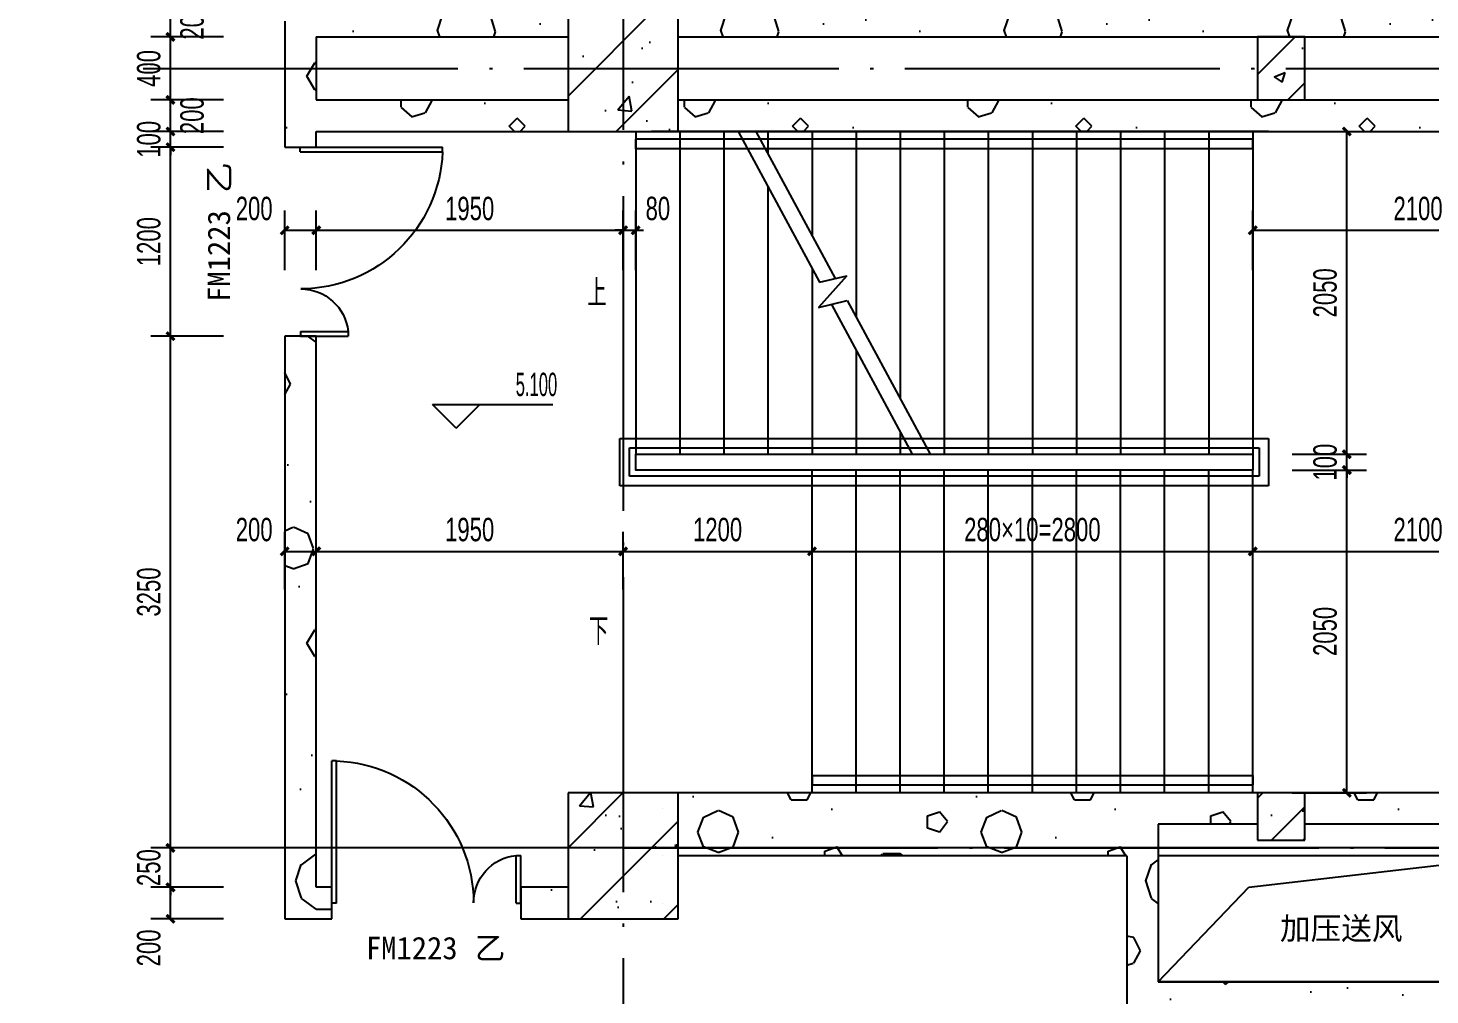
# Model space of a CAD drawing. Extents: x -26219 to 315419, y -160410 to -120810.
# Drawn here: x 78633 to 87540, y -153807 to -147667 of the extents above; entities that cross this region are included whole.
import ezdxf
from ezdxf.xclip import XClip

# ---------------------------------------------------------------- set-up
doc = ezdxf.new("R2010")
doc.units = 0
doc.header["$LTSCALE"] = 1000
doc.header["$MEASUREMENT"] = 0
doc.header["$XCLIPFRAME"] = 0
doc.linetypes.add('104-14# 核心筒$2$DOTE', pattern=[2.42, 2, -0.2, 0.02, -0.2])
for name, color, linetype in [('01-标注_尺寸', 124, 'Continuous'), ('01-标注_标高', 200, 'Continuous'), ('01-标注_符号', 200, 'Continuous'), ('01-标注_轴线坐标', 132, 'Continuous'), ('02-TEXT_标注', 130, 'Continuous'), ('104-14# 核心筒$0$A-C_玻璃幕墙', 140, 'Continuous'), ('104-14# 核心筒$0$A-E_栏杆', 232, 'Continuous'), ('104-14# 核心筒$0$A-E_电梯', 171, 'Continuous'), ('104-14# 核心筒$0$A_STR-砌块墙', 121, 'Continuous'), ('104-14# 核心筒$0$DOOR_FIRE', 220, 'Continuous'), ('104-14# 核心筒$0$DUCT-新风管立管', 3, 'Continuous'), ('104-14# 核心筒$0$DUCT-新风管端线', 2, 'Continuous'), ('104-14# 核心筒$2$05-填充_天正', 26, 'Continuous'), ('104-14# 核心筒$2$A_AXIS-轴线', 36, '104-14# 核心筒$2$DOTE'), ('104-14# 核心筒$2$A_STR-砼柱', 51, 'Continuous'), ('A_AXIS-轴线', 36, 'Continuous'), ('DOOR_FIRE_TEXT', 7, 'Continuous')]:
    doc.layers.add(name, color=color, linetype=linetype)
doc.styles.add('_TCH_DIM', font='ros.shx', dxfattribs={"width": 0.75, "bigfont": 'jd.shx'})
doc.styles.add('_TCH_DIM_T3', font='ros.shx', dxfattribs={"width": 0.705882, "bigfont": 'jd.shx'})
doc.styles.add('_TCH_WINDOW', font='STXIHEI_0.TTF')
doc.styles.get("Standard").update_dxf_attribs({"font": 'STXIHEI_0.TTF'})
doc.dimstyles.new('_TCH_ARCH&&50', dxfattribs={"dimtxt": 148.75, "dimasz": 50, "dimexe": 125, "dimexo": 150, "dimgap": 63.125, "dimtad": 1, "dimdec": 0, "dimzin": 0, "dimdsep": 46, "dimtxsty": '_TCH_DIM_T3', "dimblk": 'ARCHTICK', "dimcen": 0.09, "dimclrt": 7, "dimazin": 2, "dimtfac": 1, "dimtdec": 0, "dimtix": 1, "dimtmove": 2, "dimatfit": 3, "dimfxl": 0, "dimtolj": 1, "dimtzin": 0, "dimarcsym": 0})
pattern_1 = [(0, (531, -549), (900, 1800), [0, -1800]), (0, (-522, -792), (900, 1800), [0, -1800]), (0, (63, -810), (900, 1800), [0, -1800]), (0, (702, -279), (900, 1800), [0, -1800]), (0, (-45, -900), (900, 1800), [0, -1800]), (0, (882, 855), (900, 1800), [0, -1800]), (0, (333, 711), (900, 1800), [0, -1800]), (0, (621, 486), (900, 1800), [0, -1800]), (0, (-846, 450), (900, 1800), [0, -1800]), (0, (36, 369), (900, 1800), [0, -1800]), (0, (-306, -90), (900, 1800), [0, -1800]), (0, (-288, -765), (900, 1800), [0, -1800]), (0, (387, -837), (900, 1800), [0, -1800]), (0, (882, -45), (900, 1800), [0, -1800]), (0, (-801, -324), (900, 1800), [0, -1800]), (0, (-648, -18), (900, 1800), [0, -1800]), (0, (54, -144), (900, 1800), [0, -1800]), (0, (-198, -405), (900, 1800), [0, -1800]), (0, (-342, 189), (900, 1800), [0, -1800]), (0, (-117, 864), (900, 1800), [0, -1800]), (0, (-729, -702), (900, 1800), [0, -1800]), (0, (261, 495), (900, 1800), [0, -1800]), (0, (-576, 522), (900, 1800), [0, -1800]), (0, (-720, 756), (900, 1800), [0, -1800]), (130.601294, (771.43, 291.43), (-4499.99995, 5400.000024), [79.025, -33111.333]), (18.43495, (642.86, 325.71), (4500, 1800), [81.316, -11302.884]), (90, (642.9, 248.6), (900, 1800), [77.143, -3522.857]), (161.56505, (720, 222.86), (-4500, 1799.99987), [81.316, -11302.884]), (53.1301, (720, 222.86), (900, 1800), [85.714, -8914.285]), (135, (788.6, -694.3), (-900, 1800), [72.73, -5018.438]), (45, (685.7, -694.3), (900, 1800), [72.73, -5018.438]), (135, (737.14, -745.7), (-900, 1800), [72.73, -5018.438]), (45, (737.14, -745.7), (900, 1800), [72.73, -5018.438]), (116.565, (-77.1, 514.3), (-0.0002, 3600), [95.831, -1916.63]), (180, (-120, 600), (-900, 1800), [102.857, -1697.143]), (63.435, (-265.7, 514.3), (8e-06, 3600), [95.831, -1916.63]), (116.565, (-222.9, 428.6), (-0.0002, 3600), [95.831, -1916.63]), (0, (-222.9, 428.6), (900, 1800), [102.857, -1697.143]), (63.435, (-120, 428.6), (8e-06, 3600), [95.831, -1916.63]), (107.10273, (600, -94.286), (-2699.999897, 9000.000015), [116.584, -48848.707]), (143.97263, (565.71, 17.14), (-17099.99978, 12599.99999), [116.584, -24366.06]), (180, (471.4, 85.7), (-900, 1800), [111.429, -1688.571]), (36.02737, (265.71, 17.14), (17099.99987, 12599.99986), [116.584, -24366.06]), (71.56505, (231.43, -85.7), (2700, 9000), [108.42, -11275.778]), (107.10273, (265.714, -197.14), (-2699.999897, 9000.000015), [116.584, -48848.707]), (143.97263, (360, -265.71), (-17099.99978, 12599.99999), [116.584, -24366.06]), (0, (360, -265.7), (900, 1800), [111.429, -1688.571]), (36.02737, (471.43, -265.71), (17099.99987, 12599.99986), [116.584, -24366.06]), (71.56505, (565.71, -197.14), (2700, 9000), [108.42, -11275.778]), (150.25512, (617.14, 745.71), (-2700, 1799.99998), [69.105, -14442.959]), (90, (557.1, 711.4), (900, 1800), [68.571, -3531.428]), (29.74488, (557.14, 711.43), (2700, 1800), [69.105, -14442.959]), (116.565, (197.1, -531.4), (-0.0002, 3600), [95.831, -1916.63]), (168.69007, (154.29, -445.71), (-8100, 1799.99995), [87.412, -18269.056]), (41.185925, (0, -488.57), (22499.999864, 19799.999827), [91.116, -38177.406]), (90, (0, -574.3), (900, 1800), [85.714, -3514.285]), (138.814074, (68.57, -634.286), (-22499.9996, 19800.000126), [91.116, -38177.406]), (16.699244, (68.57, -634.286), (29699.999777, 8999.999906), [89.488, -37495.613]), (60.945396, (154.29, -608.57), (900, 1799.999984), [88.248, -36976.018]), (109.983106, (-557.14, 222.86), (-4500.000017, 12599.999967), [100.326, -42036.592]), (155.556045, (-591.43, 317.14), (-11700.000045, 5399.999888), [103.569, -43395.394]), (24.443955, (-780, 317.14), (11700.000006, 5399.999974), [103.569, -43395.394]), (70.016893, (-814.286, 222.86), (4500.000014, 12599.99997), [100.326, -42036.592]), (109.983106, (-780, 128.57), (-4500.000017, 12599.999967), [100.326, -42036.592]), (160.01689, (-685.71, 94.29), (-4500, 1799.99992), [100.326, -20968.132]), (19.98311, (-685.71, 94.29), (4499.99998, 1800), [100.326, -20968.132]), (70.016893, (-591.43, 128.57), (4500.000014, 12599.99997), [100.326, -42036.592]), (122.00538, (111.43, 60), (-900.00012, 1799.9999), [80.863, -16900.302]), (18.43495, (-8.57, 102.86), (4500, 1800), [81.316, -11302.884]), (90, (-8.6, 25.7), (900, 1800), [77.143, -3522.857]), (161.56505, (68.57, 0), (-4500, 1799.99987), [81.316, -11302.884]), (54.46232, (68.57, 0), (6299.99999, 8999.99999), [73.734, -30894.635]), (116.565, (-411.4, -377.1), (-0.0002, 3600), [95.831, -1916.63]), (180, (-454.3, -291.4), (-900, 1800), [94.286, -1705.714]), (59.03624, (-600, -377.14), (900, 1799.99999), [99.96, -20891.466]), (120.96376, (-548.57, -462.86), (-900.00012, 1799.99992), [99.96, -20891.466]), (0, (-548.6, -462.9), (900, 1800), [94.286, -1705.714]), (63.435, (-454.3, -462.9), (8e-06, 3600), [95.831, -1916.63])]
pattern_2 = [(45, (0, 0), (-265.165, 265.165), []), (50, (0, 0), (1075.8903, -94.128), [112.5, -1237.5]), (355, (0, 0), (-208.127, 1128.288), [90, -990]), (100.4514, (89.7, -7.8), (867.764, 1034.159), [95.61, -1051.713]), (46.1842, (0, 300), (1600.862, -248.279), [168.75, -1856.25]), (96.6356, (133.4, 279.3), (1401.994, 1461.177), [143.415, -1577.57]), (351.1842, (0, 300), (1401.993, 1461.178), [135, -1485]), (21, (150, 225), (895.3606, -603.9283), [112.5, -1237.5]), (326, (150, 225), (364.973, 1087.725), [90, -990]), (71.4514, (224.6, 174.7), (1260.334, 483.796), [95.61, -1051.713]), (37.5, (0, 0), (18.2398, 499.3408), [0, -978, 0, -1005, 0, -993.75]), (7.5, (0, 0), (394.6043, 591.6176), [0, -573, 0, -955.5, 0, -378.75]), (327.5, (-334.5, 0), (800.7337, -33.8323), [0, -375, 0, -1170, 0, -1552.5]), (317.5, (-484.5, 0), (874.7793, 150.1575), [0, -487.5, 0, -777, 0, -1102.5])]
pattern_3 = [(45, (0, 0), (-176.7767, 176.7767), []), (50, (0, 0), (717.2602, -62.7521), [75, -825]), (355, (0, 0), (-138.7513, 752.192), [60, -660]), (100.4514, (59.8, -5.2), (578.5094, 689.4395), [63.7402, -701.142]), (46.1842, (0, 200), (1067.241, -165.519), [112.5, -1237.5]), (96.6356, (88.9, 186.2), (934.663, 974.118), [95.61, -1051.713]), (351.1842, (0, 200), (934.662, 974.1186), [90, -990]), (21, (100, 150), (596.907, -402.619), [75, -825]), (326, (100, 150), (243.3153, 725.15), [60, -660]), (71.4514, (149.74, 116.45), (840.2226, 322.5305), [63.7402, -701.142]), (37.5, (0, 0), (12.15986, 332.89385), [0, -652, 0, -670, 0, -662.5]), (7.5, (0, 0), (263.0695, 394.4117), [0, -382, 0, -637, 0, -252.5]), (327.5, (-223, 0), (533.82244, -22.55487), [0, -250, 0, -780, 0, -1035]), (317.5, (-323, 0), (583.1862, 100.105), [0, -325, 0, -518, 0, -735])]

# ---------------------------------------------------------------- blocks, each defined once
blk = doc.blocks.new('104-14# 核心筒$0$$DorLib2D$00000225')
at = {"color": 0}
for p, q in [((0.475, -0.0014), (0.475, 0.7521)), ((0.475, 0.7521), (0.5, 0.7521)), ((0.5, -0.0014), (0.5, 0.7521)), ((-0.5, 0), (-0.5, 0.252)), ((-0.475, 0.252), (-0.5, 0.252)), ((-0.475, 0), (-0.475, 0.252)), ((-0.475, 0), (-0.5, 0)), ((0.475, -0.0014), (0.5, -0.0014))]:
    blk.add_line(p, q, dxfattribs=at)
for centre, radius, start, end in [((0.5046, -0.0019), 0.7546, 92.24927, 179.72377), ((-0.5008, 0.0026), 0.2508, 359.78987, 84.09744)]:
    blk.add_arc(centre, radius, start, end, dxfattribs=at)
blk = doc.blocks.new('104-14# 核心筒')
at = {"layer": '104-14# 核心筒$2$05-填充_天正'}
h = blk.add_hatch(dxfattribs=at)
h.set_pattern_fill('加气混凝土', color=256, scale=150, style=0)
h.set_pattern_definition(pattern_1)
h.paths.add_polyline_path([(109250, 106000), (109250, 106200), (107650, 106200), (107583.3, 106100), (107650, 106000)])
h = blk.add_hatch(dxfattribs=at)
h.set_pattern_fill('钢筋混凝土', color=256, scale=150, style=0)
h.set_pattern_definition(pattern_2)
h.paths.add_polyline_path([(109250, 105400), (109950, 105400), (109950, 106200), (109250, 106200)])
h = blk.add_hatch(dxfattribs=at)
h.set_pattern_fill('加气混凝土', color=256, scale=150, style=0)
h.set_pattern_definition(pattern_1)
h.paths.add_polyline_path([(115550, 106000), (115550, 106200), (109950, 106200), (109950, 106000)])
h = blk.add_hatch(dxfattribs=at)
h.set_pattern_fill('加气混凝土', color=256, scale=150, style=0)
h.set_pattern_definition(pattern_1)
h.paths.add_polyline_path([(107583.3, 106100), (107450, 106100), (107450, 105500), (107583.3, 105500), (107650, 105600), (107650, 106000)])
h = blk.add_hatch(dxfattribs=at)
h.set_pattern_fill('钢筋混凝土', color=256, scale=100, style=0)
h.set_pattern_definition(pattern_3)
h.paths.add_polyline_path([(113630, 105600), (113930, 105600), (113930, 106000), (113630, 106000)])
h = blk.add_hatch(dxfattribs=at)
h.set_pattern_fill('加气混凝土', color=256, scale=150, style=0)
h.set_pattern_definition(pattern_1)
h.paths.add_polyline_path([(109250, 105400), (109250, 105600), (107650, 105600), (107583.3, 105500), (107650, 105400)])
h = blk.add_hatch(dxfattribs=at)
h.set_pattern_fill('加气混凝土', color=256, scale=150, style=0)
h.set_pattern_definition(pattern_1)
h.paths.add_polyline_path([(115550, 105400), (115550, 105600), (109950, 105600), (109950, 105400)])
h = blk.add_hatch(dxfattribs=at)
h.set_pattern_fill('加气混凝土', color=256, scale=150, style=0)
h.set_pattern_definition(pattern_1)
h.paths.add_polyline_path([(107450, 105500), (107450, 105300), (107650, 105300), (107650, 105400), (107583.3, 105500)])
h = blk.add_hatch(dxfattribs=at)
h.set_pattern_fill('加气混凝土', color=256, scale=150, style=0)
h.set_pattern_definition(pattern_1)
h.paths.add_polyline_path([(107650, 100600), (107650, 104100), (107450, 104100), (107450, 100400)])
h = blk.add_hatch(dxfattribs=at)
h.set_pattern_fill('钢筋混凝土', color=256, scale=150, style=0)
h.set_pattern_definition(pattern_2)
h.paths.add_polyline_path([(109250, 100400), (109950, 100400), (109950, 101200), (109250, 101200)])
h = blk.add_hatch(dxfattribs=at)
h.set_pattern_fill('加气混凝土', color=256, scale=150, style=0)
h.set_pattern_definition(pattern_1)
h.paths.add_polyline_path([(109950, 101200), (109950, 100800), (112800, 100800), (112900, 101000), (112900, 101200)])
h = blk.add_hatch(dxfattribs=at)
h.set_pattern_fill('加气混凝土', color=256, scale=150, style=0)
h.set_pattern_definition(pattern_1)
h.paths.add_polyline_path([(113630, 101000), (113630, 101200), (112900, 101200), (112900, 101000)])
h = blk.add_hatch(dxfattribs=at)
h.set_pattern_fill('钢筋混凝土', color=256, scale=100, style=0)
h.set_pattern_definition(pattern_3)
h.paths.add_polyline_path([(113630, 100900), (113930, 100900), (113930, 101200), (113630, 101200)])
h = blk.add_hatch(dxfattribs=at)
h.set_pattern_fill('加气混凝土', color=256, scale=150, style=0)
h.set_pattern_definition(pattern_1)
h.paths.add_polyline_path([(113930, 101200), (113930, 101000), (115550, 101000), (115550, 101200)])
h = blk.add_hatch(dxfattribs=at)
h.set_pattern_fill('加气混凝土', color=256, scale=150, style=0)
h.set_pattern_definition(pattern_1)
h.paths.add_polyline_path([(112900, 101000), (112800, 100800), (112800, 99800), (113000, 100000), (113000, 101000)])
h = blk.add_hatch(dxfattribs=at)
h.set_pattern_fill('加气混凝土', color=256, scale=150, style=0)
h.set_pattern_definition(pattern_1)
h.paths.add_polyline_path([(107450, 100400), (107750, 100400), (107750, 100600), (107650, 100600)])
h = blk.add_hatch(dxfattribs=at)
h.set_pattern_fill('加气混凝土', color=256, scale=150, style=0)
h.set_pattern_definition(pattern_1)
h.paths.add_polyline_path([(109250, 100400), (109250, 100600), (108950, 100600), (108950, 100400)])
h = blk.add_hatch(dxfattribs=at)
h.set_pattern_fill('加气混凝土', color=256, scale=150, style=0)
h.set_pattern_definition(pattern_1)
h.paths.add_polyline_path([(115900, 99800), (115700, 100000), (113000, 100000), (112800, 99800)])
blk.add_lwpolyline([(113700, 105400), (109780, 105400)])
at = {"layer": '104-14# 核心筒$0$A-C_玻璃幕墙'}
blk.add_lwpolyline([(82417.6, 175653.6), (83499.8, 178465.9), (52926.6, 177184.7), (53491, 179839.8), (17309.3, 179208.2), (22065.4, 195794.6), (62738.3, 196820), (62307.5, 195791.2), (92265.6, 197155.1), (99426.9, 222925), (120741.8, 216994.6), (117562.9, 189300.5), (119297.3, 188914.5), (109062.3, 173767.9), (82417.6, 175653.6)], dxfattribs=at)
at = {"layer": '104-14# 核心筒$0$A-E_栏杆'}
for p, q in [((113600, 105350), (109680, 105350)), ((109680, 105290), (109680, 105350)), ((113600, 105290), (109680, 105290)), ((113600, 105290), (113600, 105350)), ((109580, 103150), (109580, 103450)), ((109580, 103450), (113700, 103450)), ((113700, 103450), (113700, 103150)), ((109640, 103210), (109640, 103390)), ((109640, 103390), (113640, 103390)), ((113640, 103390), (113640, 103210)), ((113700, 103150), (109580, 103150)), ((113640, 103210), (109640, 103210)), ((110800, 101310), (113600, 101310)), ((110800, 101310), (110800, 101250)), ((113600, 101310), (113600, 101250)), ((110800, 101250), (113600, 101250))]:
    blk.add_line(p, q, dxfattribs=at)
at = {"layer": '104-14# 核心筒$0$A-E_电梯'}
for p, q in [((109680, 105400), (109680, 103350)), ((109950, 105400), (110330.2, 105400)), ((109960, 105400), (109960, 103350)), ((110240, 105400), (110240, 103350)), ((110330.2, 105400), (110847, 104442.1)), ((110443.8, 105400), (113600, 105400)), ((110443.8, 105400), (110947.7, 104466)), ((110520, 105400), (110520, 105258.8)), ((110800, 105400), (110800, 104739.8)), ((111080, 105400), (111080, 104220.8)), ((111360, 105400), (111360, 103701.8)), ((111640, 105400), (111640, 103350)), ((111920, 105400), (111920, 103350)), ((112200, 105400), (112200, 103350)), ((112480, 105400), (112480, 103350)), ((112760, 105400), (112760, 103350)), ((113040, 105400), (113040, 103350)), ((113320, 105400), (113320, 103350)), ((113600, 105400), (113600, 103350)), ((110520, 105048.2), (110520, 103350)), ((110800, 104529.2), (110800, 103350)), ((111020.6, 104483.3), (110841.8, 104282.3)), ((110847, 104442.1), (111020.6, 104483.3)), ((110841.8, 104282.3), (111023.5, 104325.4)), ((110922.8, 104301.5), (111436.2, 103350)), ((111023.5, 104325.4), (111549.8, 103350)), ((111080, 104010.2), (111080, 103350)), ((111360, 103491.2), (111360, 103350)), ((109680, 103350), (111436.2, 103350)), ((111549.8, 103350), (113600, 103350)), ((113600, 103250), (110800, 103250)), ((110800, 101200), (110800, 103250)), ((111080, 101200), (111080, 103250)), ((111360, 101200), (111360, 103250)), ((111640, 101200), (111640, 103250)), ((111920, 101200), (111920, 103250)), ((112200, 101200), (112200, 103250)), ((112480, 101200), (112480, 103250)), ((112760, 101200), (112760, 103250)), ((113040, 101200), (113040, 103250)), ((113320, 101200), (113320, 103250)), ((113600, 101200), (113600, 103250)), ((113600, 101200), (110800, 101200))]:
    blk.add_line(p, q, dxfattribs=at)
blk.add_lwpolyline([(113600, 103250), (109680, 103250), (109680, 103350), (113600, 103350)], close=True, dxfattribs=at)
at = {"layer": '104-14# 核心筒$0$A_STR-砌块墙'}
for p, q in [((107450, 106100), (107450, 105500)), ((107650, 106000), (107650, 105600)), ((107650, 106000), (109250, 106000)), ((109950, 106000), (115550, 106000)), ((107650, 105600), (109250, 105600)), ((109950, 105600), (115550, 105600)), ((107450, 105500), (107450, 105300)), ((107650, 105300), (107650, 105400)), ((107650, 105400), (109250, 105400)), ((109950, 105400), (115550, 105400)), ((107450, 105300), (107650, 105300)), ((107650, 104100), (107450, 104100)), ((107450, 104100), (107450, 100400)), ((107650, 100600), (107650, 104100)), ((112900, 101200), (109950, 101200)), ((113630, 101200), (112900, 101200)), ((115550, 101200), (113930, 101200)), ((109850, 101100), (109850, 101100)), ((113000, 101000), (113000, 100000)), ((113630, 101000), (113000, 101000)), ((115550, 101000), (113930, 101000)), ((109850, 100800), (109850, 100800)), ((112800, 100800), (109950, 100800)), ((112800, 100800), (112800, 99800)), ((107750, 100600), (107650, 100600)), ((107750, 100400), (107750, 100600)), ((109250, 100600), (108950, 100600)), ((108950, 100600), (108950, 100400)), ((109850, 100500), (109850, 100500)), ((107450, 100400), (107750, 100400)), ((108950, 100400), (109250, 100400)), ((115700, 100000), (113000, 100000))]:
    blk.add_line(p, q, dxfattribs=at)
at = {"layer": '104-14# 核心筒$0$DUCT-新风管立管'}
for p, q in [((115300, 100800), (113000, 100800)), ((113000, 100800), (113000, 100000)), ((113000, 100000), (115300, 100000))]:
    blk.add_line(p, q, dxfattribs=at)
at = {"layer": '104-14# 核心筒$0$DUCT-新风管端线'}
for p, q in [((113575, 100600), (115300, 100800)), ((113000, 100000), (113575, 100600))]:
    blk.add_line(p, q, dxfattribs=at)
at = {"layer": '104-14# 核心筒$2$A_AXIS-轴线'}
for p, q in [((-9370.1, 194900), (120259.9, 194900)), ((-9370.1, 185900), (120259.9, 185900)), ((109600, 139633.6), (109600, 80554.9)), ((-9370.1, 105800), (120259.9, 105800)), ((109600, 100850), (120259.9, 100850))]:
    blk.add_line(p, q, dxfattribs=at)
at = {"layer": '104-14# 核心筒$2$A_STR-砼柱'}
for p, q in [((109250, 106200), (109250, 105400)), ((109950, 105400), (109950, 106200)), ((113930, 106000), (113630, 106000)), ((113630, 106000), (113630, 105600)), ((113930, 105600), (113930, 106000)), ((113630, 105600), (113930, 105600)), ((109250, 105400), (109950, 105400)), ((109950, 101200), (109250, 101200)), ((109250, 101200), (109250, 100400)), ((109950, 100400), (109950, 101200)), ((113930, 101200), (113630, 101200)), ((113630, 101200), (113630, 100900)), ((113930, 100900), (113930, 101200)), ((113630, 100900), (113930, 100900)), ((109250, 100400), (109950, 100400))]:
    blk.add_line(p, q, dxfattribs=at)
at = {"layer": '104-14# 核心筒$0$DOOR_FIRE', "zscale": 200}
for p, xscale, yscale, rotation in [((107550, 104700), -1200, 1200, 270.0000000000008), ((108350, 100500), 1200, -1200, 179.9999999996353)]:
    blk.add_blockref('104-14# 核心筒$0$$DorLib2D$00000225', p, dxfattribs=dict(at, xscale=xscale, yscale=yscale, rotation=rotation))
blk = doc.blocks.new('_ArchTick')
at = {"color": 0, "linetype": 'ByBlock', "const_width": 0.4}
blk.add_lwpolyline([(-0.5, -0.5), (0.5, 0.5)], dxfattribs=at)
blk = doc.blocks.new('*D1196')
at = {"layer": '01-标注_尺寸', "color": 0, "lineweight": -2, "transparency": 16777216}
for p, q in [((80263.9, -151231.7), (80263.9, -150865.3)), ((80463.9, -151231.7), (80463.9, -150865.3)), ((80263.9, -150990.3), (80463.9, -150990.3))]:
    blk.add_line(p, q, dxfattribs=at)
at = {"layer": 'Defpoints', "color": 0, "transparency": 16777216}
for p in [(80463.9, -150990.3), (80263.9, -151381.7), (80463.9, -151381.7)]:
    blk.add_point(p, dxfattribs=at)
at = {"layer": '01-标注_尺寸', "color": 0, "lineweight": -2, "transparency": 16777216, "xscale": 50, "yscale": 50, "zscale": 50, "rotation": 180}
blk.add_blockref('_ArchTick', (80263.9, -150990.3), dxfattribs=at)
at = {"layer": '01-标注_尺寸', "color": 0, "lineweight": -2, "transparency": 16777216, "xscale": 50, "yscale": 50, "zscale": 50}
blk.add_blockref('_ArchTick', (80463.9, -150990.3), dxfattribs=at)
at = {"layer": '01-标注_尺寸', "color": 7, "transparency": 16777216, "insert": (80069.9, -150852.8), "char_height": 148.75, "attachment_point": 5, "style": '_TCH_DIM_T3'}
blk.add_mtext('\\A1;200', dxfattribs=at)
blk = doc.blocks.new('*D1197')
at = {"layer": '01-标注_尺寸', "color": 0, "lineweight": -2, "transparency": 16777216}
for p, q in [((80463.9, -151231.7), (80463.9, -150865.3)), ((82413.9, -151231.7), (82413.9, -150865.3)), ((80463.9, -150990.3), (82413.9, -150990.3))]:
    blk.add_line(p, q, dxfattribs=at)
at = {"layer": 'Defpoints', "color": 0, "transparency": 16777216}
for p in [(82413.9, -150990.3), (80463.9, -151381.7), (82413.9, -151381.7)]:
    blk.add_point(p, dxfattribs=at)
at = {"layer": '01-标注_尺寸', "color": 0, "lineweight": -2, "transparency": 16777216, "xscale": 50, "yscale": 50, "zscale": 50, "rotation": 180}
blk.add_blockref('_ArchTick', (80463.9, -150990.3), dxfattribs=at)
at = {"layer": '01-标注_尺寸', "color": 0, "lineweight": -2, "transparency": 16777216, "xscale": 50, "yscale": 50, "zscale": 50}
blk.add_blockref('_ArchTick', (82413.9, -150990.3), dxfattribs=at)
at = {"layer": '01-标注_尺寸', "color": 7, "transparency": 16777216, "insert": (81438.9, -150852.8), "char_height": 148.75, "attachment_point": 5, "style": '_TCH_DIM_T3'}
blk.add_mtext('\\A1;1950', dxfattribs=at)
blk = doc.blocks.new('*D1198')
at = {"layer": '01-标注_尺寸', "color": 0, "lineweight": -2, "transparency": 16777216}
for p, q in [((82413.9, -151231.7), (82413.9, -150865.3)), ((83613.9, -151231.7), (83613.9, -150865.3)), ((82413.9, -150990.3), (83613.9, -150990.3))]:
    blk.add_line(p, q, dxfattribs=at)
at = {"layer": 'Defpoints', "color": 0, "transparency": 16777216}
for p in [(83613.9, -150990.3), (82413.9, -151381.7), (83613.9, -151381.7)]:
    blk.add_point(p, dxfattribs=at)
at = {"layer": '01-标注_尺寸', "color": 0, "lineweight": -2, "transparency": 16777216, "xscale": 50, "yscale": 50, "zscale": 50, "rotation": 180}
blk.add_blockref('_ArchTick', (82413.9, -150990.3), dxfattribs=at)
at = {"layer": '01-标注_尺寸', "color": 0, "lineweight": -2, "transparency": 16777216, "xscale": 50, "yscale": 50, "zscale": 50}
blk.add_blockref('_ArchTick', (83613.9, -150990.3), dxfattribs=at)
at = {"layer": '01-标注_尺寸', "color": 7, "transparency": 16777216, "insert": (83013.9, -150852.8), "char_height": 148.75, "attachment_point": 5, "style": '_TCH_DIM_T3'}
blk.add_mtext('\\A1;1200', dxfattribs=at)
blk = doc.blocks.new('*D1199')
at = {"layer": '01-标注_尺寸', "color": 0, "lineweight": -2, "transparency": 16777216}
for p, q in [((83613.9, -151231.7), (83613.9, -150865.3)), ((86413.9, -151231.7), (86413.9, -150865.3)), ((83613.9, -150990.3), (86413.9, -150990.3))]:
    blk.add_line(p, q, dxfattribs=at)
at = {"layer": 'Defpoints', "color": 0, "transparency": 16777216}
for p in [(86413.9, -150990.3), (83613.9, -151381.7), (86413.9, -151381.7)]:
    blk.add_point(p, dxfattribs=at)
at = {"layer": '01-标注_尺寸', "color": 0, "lineweight": -2, "transparency": 16777216, "xscale": 50, "yscale": 50, "zscale": 50, "rotation": 180}
blk.add_blockref('_ArchTick', (83613.9, -150990.3), dxfattribs=at)
at = {"layer": '01-标注_尺寸', "color": 0, "lineweight": -2, "transparency": 16777216, "xscale": 50, "yscale": 50, "zscale": 50}
blk.add_blockref('_ArchTick', (86413.9, -150990.3), dxfattribs=at)
at = {"layer": '01-标注_尺寸', "color": 7, "transparency": 16777216, "insert": (85013.9, -150852.8), "char_height": 148.75, "attachment_point": 5, "style": '_TCH_DIM_T3'}
blk.add_mtext('\\A1;280×10=2800', dxfattribs=at)
blk = doc.blocks.new('*D1200')
at = {"layer": '01-标注_尺寸', "color": 0, "lineweight": -2, "transparency": 16777216}
for p, q in [((86413.9, -151231.7), (86413.9, -150865.3)), ((88513.9, -151231.7), (88513.9, -150865.3)), ((86413.9, -150990.3), (88513.9, -150990.3))]:
    blk.add_line(p, q, dxfattribs=at)
at = {"layer": 'Defpoints', "color": 0, "transparency": 16777216}
for p in [(88513.9, -150990.3), (86413.9, -151381.7), (88513.9, -151381.7)]:
    blk.add_point(p, dxfattribs=at)
at = {"layer": '01-标注_尺寸', "color": 0, "lineweight": -2, "transparency": 16777216, "xscale": 50, "yscale": 50, "zscale": 50, "rotation": 180}
blk.add_blockref('_ArchTick', (86413.9, -150990.3), dxfattribs=at)
at = {"layer": '01-标注_尺寸', "color": 0, "lineweight": -2, "transparency": 16777216, "xscale": 50, "yscale": 50, "zscale": 50}
blk.add_blockref('_ArchTick', (88513.9, -150990.3), dxfattribs=at)
at = {"layer": '01-标注_尺寸', "color": 7, "transparency": 16777216, "insert": (87463.9, -150852.8), "char_height": 148.75, "attachment_point": 5, "style": '_TCH_DIM_T3'}
blk.add_mtext('\\A1;2100', dxfattribs=at)
blk = doc.blocks.new('*D1202')
at = {"layer": '01-标注_尺寸', "color": 0, "lineweight": -2, "transparency": 16777216}
for p, q in [((80263.9, -149203.7), (80263.9, -148826.4)), ((80463.9, -149203.7), (80463.9, -148826.4)), ((80263.9, -148951.4), (80463.9, -148951.4))]:
    blk.add_line(p, q, dxfattribs=at)
at = {"layer": 'Defpoints', "color": 0, "transparency": 16777216}
for p in [(80463.9, -148951.4), (80263.9, -149353.7), (80463.9, -149353.7)]:
    blk.add_point(p, dxfattribs=at)
at = {"layer": '01-标注_尺寸', "color": 0, "lineweight": -2, "transparency": 16777216, "xscale": 50, "yscale": 50, "zscale": 50, "rotation": 180}
blk.add_blockref('_ArchTick', (80263.9, -148951.4), dxfattribs=at)
at = {"layer": '01-标注_尺寸', "color": 0, "lineweight": -2, "transparency": 16777216, "xscale": 50, "yscale": 50, "zscale": 50}
blk.add_blockref('_ArchTick', (80463.9, -148951.4), dxfattribs=at)
at = {"layer": '01-标注_尺寸', "color": 7, "transparency": 16777216, "insert": (80069.9, -148813.9), "char_height": 148.75, "attachment_point": 5, "style": '_TCH_DIM_T3'}
blk.add_mtext('\\A1;200', dxfattribs=at)
blk = doc.blocks.new('*D1203')
at = {"layer": '01-标注_尺寸', "color": 0, "lineweight": -2, "transparency": 16777216}
for p, q in [((80463.9, -149203.7), (80463.9, -148826.4)), ((82413.9, -149203.7), (82413.9, -148826.4)), ((80463.9, -148951.4), (82413.9, -148951.4))]:
    blk.add_line(p, q, dxfattribs=at)
at = {"layer": 'Defpoints', "color": 0, "transparency": 16777216}
for p in [(82413.9, -148951.4), (80463.9, -149353.7), (82413.9, -149353.7)]:
    blk.add_point(p, dxfattribs=at)
at = {"layer": '01-标注_尺寸', "color": 0, "lineweight": -2, "transparency": 16777216, "xscale": 50, "yscale": 50, "zscale": 50, "rotation": 180}
blk.add_blockref('_ArchTick', (80463.9, -148951.4), dxfattribs=at)
at = {"layer": '01-标注_尺寸', "color": 0, "lineweight": -2, "transparency": 16777216, "xscale": 50, "yscale": 50, "zscale": 50}
blk.add_blockref('_ArchTick', (82413.9, -148951.4), dxfattribs=at)
at = {"layer": '01-标注_尺寸', "color": 7, "transparency": 16777216, "insert": (81438.9, -148813.9), "char_height": 148.75, "attachment_point": 5, "style": '_TCH_DIM_T3'}
blk.add_mtext('\\A1;1950', dxfattribs=at)
blk = doc.blocks.new('*D1204')
at = {"layer": '01-标注_尺寸', "color": 0, "lineweight": -2, "transparency": 16777216}
for p, q in [((82413.9, -149203.7), (82413.9, -148826.4)), ((82493.9, -149203.7), (82493.9, -148826.4)), ((82413.9, -148951.4), (82363.9, -148951.4)), ((82413.9, -148951.4), (82493.9, -148951.4)), ((82493.9, -148951.4), (82543.9, -148951.4))]:
    blk.add_line(p, q, dxfattribs=at)
at = {"layer": 'Defpoints', "color": 0, "transparency": 16777216}
for p in [(82493.9, -148951.4), (82413.9, -149353.7), (82493.9, -149353.7)]:
    blk.add_point(p, dxfattribs=at)
at = {"layer": '01-标注_尺寸', "color": 0, "lineweight": -2, "transparency": 16777216, "xscale": 50, "yscale": 50, "zscale": 50}
blk.add_blockref('_ArchTick', (82413.9, -148951.4), dxfattribs=at)
at = {"layer": '01-标注_尺寸', "color": 0, "lineweight": -2, "transparency": 16777216, "xscale": 50, "yscale": 50, "zscale": 50, "rotation": 180}
blk.add_blockref('_ArchTick', (82493.9, -148951.4), dxfattribs=at)
at = {"layer": '01-标注_尺寸', "color": 7, "transparency": 16777216, "insert": (82634.5, -148813.9), "char_height": 148.75, "attachment_point": 5, "style": '_TCH_DIM_T3'}
blk.add_mtext('\\A1;80', dxfattribs=at)
blk = doc.blocks.new('*D1205')
at = {"layer": '01-标注_尺寸', "color": 0, "lineweight": -2, "transparency": 16777216}
for p, q in [((86413.9, -149203.7), (86413.9, -148826.4)), ((88513.9, -149203.7), (88513.9, -148826.4)), ((86413.9, -148951.4), (88513.9, -148951.4))]:
    blk.add_line(p, q, dxfattribs=at)
at = {"layer": 'Defpoints', "color": 0, "transparency": 16777216}
for p in [(88513.9, -148951.4), (86413.9, -149353.7), (88513.9, -149353.7)]:
    blk.add_point(p, dxfattribs=at)
at = {"layer": '01-标注_尺寸', "color": 0, "lineweight": -2, "transparency": 16777216, "xscale": 50, "yscale": 50, "zscale": 50, "rotation": 180}
blk.add_blockref('_ArchTick', (86413.9, -148951.4), dxfattribs=at)
at = {"layer": '01-标注_尺寸', "color": 0, "lineweight": -2, "transparency": 16777216, "xscale": 50, "yscale": 50, "zscale": 50}
blk.add_blockref('_ArchTick', (88513.9, -148951.4), dxfattribs=at)
at = {"layer": '01-标注_尺寸', "color": 7, "transparency": 16777216, "insert": (87463.9, -148813.9), "char_height": 148.75, "attachment_point": 5, "style": '_TCH_DIM_T3'}
blk.add_mtext('\\A1;2100', dxfattribs=at)
blk = doc.blocks.new('*D1207')
at = {"layer": '01-标注_尺寸', "color": 0, "lineweight": -2, "transparency": 16777216}
for p, q in [((86663.9, -150473.7), (87136.3, -150473.7)), ((87011.3, -152523.7), (87011.3, -150473.7)), ((86663.9, -152523.7), (87136.3, -152523.7))]:
    blk.add_line(p, q, dxfattribs=at)
at = {"layer": 'Defpoints', "color": 0, "transparency": 16777216}
for p in [(86513.9, -150473.7), (87011.3, -150473.7), (86513.9, -152523.7)]:
    blk.add_point(p, dxfattribs=at)
at = {"layer": '01-标注_尺寸', "color": 0, "lineweight": -2, "transparency": 16777216, "xscale": 50, "yscale": 50, "zscale": 50}
for p, rotation in [((87011.3, -150473.7), 90), ((87011.3, -152523.7), 270)]:
    blk.add_blockref('_ArchTick', p, dxfattribs=dict(at, rotation=rotation))
at = {"layer": '01-标注_尺寸', "color": 7, "transparency": 16777216, "insert": (86873.8, -151498.7), "char_height": 148.75, "attachment_point": 5, "rotation": 90, "style": '_TCH_DIM_T3'}
blk.add_mtext('\\A1;2050', dxfattribs=at)
blk = doc.blocks.new('*D1208')
at = {"layer": '01-标注_尺寸', "color": 0, "lineweight": -2, "transparency": 16777216}
for p, q in [((87011.3, -150373.7), (87011.3, -150323.7)), ((86663.9, -150373.7), (87136.3, -150373.7)), ((87011.3, -150473.7), (87011.3, -150373.7)), ((86663.9, -150473.7), (87136.3, -150473.7)), ((87011.3, -150473.7), (87011.3, -150523.7))]:
    blk.add_line(p, q, dxfattribs=at)
at = {"layer": 'Defpoints', "color": 0, "transparency": 16777216}
for p in [(86513.9, -150373.7), (87011.3, -150373.7), (86513.9, -150473.7)]:
    blk.add_point(p, dxfattribs=at)
at = {"layer": '01-标注_尺寸', "color": 0, "lineweight": -2, "transparency": 16777216, "xscale": 50, "yscale": 50, "zscale": 50}
for p, rotation in [((87011.3, -150373.7), 270), ((87011.3, -150473.7), 90)]:
    blk.add_blockref('_ArchTick', p, dxfattribs=dict(at, rotation=rotation))
at = {"layer": '01-标注_尺寸', "color": 7, "transparency": 16777216, "insert": (86873.8, -150423.7), "char_height": 148.75, "attachment_point": 5, "rotation": 90, "style": '_TCH_DIM_T3'}
blk.add_mtext('\\A1;100', dxfattribs=at)
blk = doc.blocks.new('*D1209')
at = {"layer": '01-标注_尺寸', "color": 0, "lineweight": -2, "transparency": 16777216}
for p, q in [((86663.9, -148323.7), (87136.3, -148323.7)), ((87011.3, -150373.7), (87011.3, -148323.7)), ((86663.9, -150373.7), (87136.3, -150373.7))]:
    blk.add_line(p, q, dxfattribs=at)
at = {"layer": 'Defpoints', "color": 0, "transparency": 16777216}
for p in [(86513.9, -148323.7), (87011.3, -148323.7), (86513.9, -150373.7)]:
    blk.add_point(p, dxfattribs=at)
at = {"layer": '01-标注_尺寸', "color": 0, "lineweight": -2, "transparency": 16777216, "xscale": 50, "yscale": 50, "zscale": 50}
for p, rotation in [((87011.3, -148323.7), 90), ((87011.3, -150373.7), 270)]:
    blk.add_blockref('_ArchTick', p, dxfattribs=dict(at, rotation=rotation))
at = {"layer": '01-标注_尺寸', "color": 7, "transparency": 16777216, "insert": (86873.8, -149348.7), "char_height": 148.75, "attachment_point": 5, "rotation": 90, "style": '_TCH_DIM_T3'}
blk.add_mtext('\\A1;2050', dxfattribs=at)
blk = doc.blocks.new('*D1225')
at = {"layer": '01-标注_尺寸', "color": 0, "lineweight": -2, "transparency": 16777216}
for p, q in [((79875.3, -153123.7), (79413.3, -153123.7)), ((79538.3, -153323.7), (79538.3, -153123.7)), ((79875.3, -153323.7), (79413.3, -153323.7))]:
    blk.add_line(p, q, dxfattribs=at)
at = {"layer": 'Defpoints', "color": 0, "transparency": 16777216}
for p in [(79538.3, -153123.7), (80025.3, -153123.7), (80025.3, -153323.7)]:
    blk.add_point(p, dxfattribs=at)
at = {"layer": '01-标注_尺寸', "color": 0, "lineweight": -2, "transparency": 16777216, "xscale": 50, "yscale": 50, "zscale": 50}
for p, rotation in [((79538.3, -153123.7), 90), ((79538.3, -153323.7), 270)]:
    blk.add_blockref('_ArchTick', p, dxfattribs=dict(at, rotation=rotation))
at = {"layer": '01-标注_尺寸', "color": 7, "transparency": 16777216, "insert": (79400.8, -153508.7), "char_height": 148.75, "attachment_point": 5, "rotation": 90, "style": '_TCH_DIM_T3'}
blk.add_mtext('\\A1;200', dxfattribs=at)
blk = doc.blocks.new('*D1226')
at = {"layer": '01-标注_尺寸', "color": 0, "lineweight": -2, "transparency": 16777216}
for p, q in [((79538.3, -152873.7), (79538.3, -152823.7)), ((79875.3, -152873.7), (79413.3, -152873.7)), ((79538.3, -153123.7), (79538.3, -152873.7)), ((79875.3, -153123.7), (79413.3, -153123.7)), ((79538.3, -153123.7), (79538.3, -153173.7))]:
    blk.add_line(p, q, dxfattribs=at)
at = {"layer": 'Defpoints', "color": 0, "transparency": 16777216}
for p in [(79538.3, -152873.7), (80025.3, -152873.7), (80025.3, -153123.7)]:
    blk.add_point(p, dxfattribs=at)
at = {"layer": '01-标注_尺寸', "color": 0, "lineweight": -2, "transparency": 16777216, "xscale": 50, "yscale": 50, "zscale": 50}
for p, rotation in [((79538.3, -152873.7), 270), ((79538.3, -153123.7), 90)]:
    blk.add_blockref('_ArchTick', p, dxfattribs=dict(at, rotation=rotation))
at = {"layer": '01-标注_尺寸', "color": 7, "transparency": 16777216, "insert": (79400.8, -152998.7), "char_height": 148.75, "attachment_point": 5, "rotation": 90, "style": '_TCH_DIM_T3'}
blk.add_mtext('\\A1;250', dxfattribs=at)
blk = doc.blocks.new('*D1227')
at = {"layer": '01-标注_尺寸', "color": 0, "lineweight": -2, "transparency": 16777216}
for p, q in [((79875.3, -149623.7), (79413.3, -149623.7)), ((79538.3, -152873.7), (79538.3, -149623.7)), ((79875.3, -152873.7), (79413.3, -152873.7))]:
    blk.add_line(p, q, dxfattribs=at)
at = {"layer": 'Defpoints', "color": 0, "transparency": 16777216}
for p in [(79538.3, -149623.7), (80025.3, -149623.7), (80025.3, -152873.7)]:
    blk.add_point(p, dxfattribs=at)
at = {"layer": '01-标注_尺寸', "color": 0, "lineweight": -2, "transparency": 16777216, "xscale": 50, "yscale": 50, "zscale": 50}
for p, rotation in [((79538.3, -149623.7), 90), ((79538.3, -152873.7), 270)]:
    blk.add_blockref('_ArchTick', p, dxfattribs=dict(at, rotation=rotation))
at = {"layer": '01-标注_尺寸', "color": 7, "transparency": 16777216, "insert": (79400.8, -151248.7), "char_height": 148.75, "attachment_point": 5, "rotation": 90, "style": '_TCH_DIM_T3'}
blk.add_mtext('\\A1;3250', dxfattribs=at)
blk = doc.blocks.new('*D1228')
at = {"layer": '01-标注_尺寸', "color": 0, "lineweight": -2, "transparency": 16777216}
for p, q in [((79875.3, -148423.7), (79413.3, -148423.7)), ((79538.3, -149623.7), (79538.3, -148423.7)), ((79875.3, -149623.7), (79413.3, -149623.7))]:
    blk.add_line(p, q, dxfattribs=at)
at = {"layer": 'Defpoints', "color": 0, "transparency": 16777216}
for p in [(79538.3, -148423.7), (80025.3, -148423.7), (80025.3, -149623.7)]:
    blk.add_point(p, dxfattribs=at)
at = {"layer": '01-标注_尺寸', "color": 0, "lineweight": -2, "transparency": 16777216, "xscale": 50, "yscale": 50, "zscale": 50}
for p, rotation in [((79538.3, -148423.7), 90), ((79538.3, -149623.7), 270)]:
    blk.add_blockref('_ArchTick', p, dxfattribs=dict(at, rotation=rotation))
at = {"layer": '01-标注_尺寸', "color": 7, "transparency": 16777216, "insert": (79400.8, -149023.7), "char_height": 148.75, "attachment_point": 5, "rotation": 90, "style": '_TCH_DIM_T3'}
blk.add_mtext('\\A1;1200', dxfattribs=at)
blk = doc.blocks.new('*D1229')
at = {"layer": '01-标注_尺寸', "color": 0, "lineweight": -2, "transparency": 16777216}
for p, q in [((79538.3, -148323.7), (79538.3, -148273.7)), ((79875.3, -148323.7), (79413.3, -148323.7)), ((79538.3, -148423.7), (79538.3, -148323.7)), ((79875.3, -148423.7), (79413.3, -148423.7)), ((79538.3, -148423.7), (79538.3, -148473.7))]:
    blk.add_line(p, q, dxfattribs=at)
at = {"layer": 'Defpoints', "color": 0, "transparency": 16777216}
for p in [(79538.3, -148323.7), (80025.3, -148323.7), (80025.3, -148423.7)]:
    blk.add_point(p, dxfattribs=at)
at = {"layer": '01-标注_尺寸', "color": 0, "lineweight": -2, "transparency": 16777216, "xscale": 50, "yscale": 50, "zscale": 50}
for p, rotation in [((79538.3, -148323.7), 270), ((79538.3, -148423.7), 90)]:
    blk.add_blockref('_ArchTick', p, dxfattribs=dict(at, rotation=rotation))
at = {"layer": '01-标注_尺寸', "color": 7, "transparency": 16777216, "insert": (79400.8, -148373.7), "char_height": 148.75, "attachment_point": 5, "rotation": 90, "style": '_TCH_DIM_T3'}
blk.add_mtext('\\A1;100', dxfattribs=at)
blk = doc.blocks.new('*D1230')
at = {"layer": '01-标注_尺寸', "color": 0, "lineweight": -2, "transparency": 16777216}
for p, q in [((79875.3, -148123.7), (79413.3, -148123.7)), ((79538.3, -148323.7), (79538.3, -148123.7)), ((79875.3, -148323.7), (79413.3, -148323.7))]:
    blk.add_line(p, q, dxfattribs=at)
at = {"layer": 'Defpoints', "color": 0, "transparency": 16777216}
for p in [(79538.3, -148123.7), (80025.3, -148123.7), (80025.3, -148323.7)]:
    blk.add_point(p, dxfattribs=at)
at = {"layer": '01-标注_尺寸', "color": 0, "lineweight": -2, "transparency": 16777216, "xscale": 50, "yscale": 50, "zscale": 50}
for p, rotation in [((79538.3, -148123.7), 90), ((79538.3, -148323.7), 270)]:
    blk.add_blockref('_ArchTick', p, dxfattribs=dict(at, rotation=rotation))
at = {"layer": '01-标注_尺寸', "color": 7, "transparency": 16777216, "insert": (79675.8, -148223.7), "char_height": 148.75, "attachment_point": 5, "rotation": 90, "style": '_TCH_DIM_T3'}
blk.add_mtext('\\A1;200', dxfattribs=at)
blk = doc.blocks.new('*D1231')
at = {"layer": '01-标注_尺寸', "color": 0, "lineweight": -2, "transparency": 16777216}
for p, q in [((79875.3, -147723.7), (79413.3, -147723.7)), ((79538.3, -148123.7), (79538.3, -147723.7)), ((79875.3, -148123.7), (79413.3, -148123.7))]:
    blk.add_line(p, q, dxfattribs=at)
at = {"layer": 'Defpoints', "color": 0, "transparency": 16777216}
for p in [(79538.3, -147723.7), (80025.3, -147723.7), (80025.3, -148123.7)]:
    blk.add_point(p, dxfattribs=at)
at = {"layer": '01-标注_尺寸', "color": 0, "lineweight": -2, "transparency": 16777216, "xscale": 50, "yscale": 50, "zscale": 50}
for p, rotation in [((79538.3, -147723.7), 90), ((79538.3, -148123.7), 270)]:
    blk.add_blockref('_ArchTick', p, dxfattribs=dict(at, rotation=rotation))
at = {"layer": '01-标注_尺寸', "color": 7, "transparency": 16777216, "insert": (79400.8, -147923.7), "char_height": 148.75, "attachment_point": 5, "rotation": 90, "style": '_TCH_DIM_T3'}
blk.add_mtext('\\A1;400', dxfattribs=at)
blk = doc.blocks.new('*D1232')
at = {"layer": '01-标注_尺寸', "color": 0, "lineweight": -2, "transparency": 16777216}
for p, q in [((79875.3, -147523.7), (79413.3, -147523.7)), ((79538.3, -147723.7), (79538.3, -147523.7)), ((79875.3, -147723.7), (79413.3, -147723.7))]:
    blk.add_line(p, q, dxfattribs=at)
at = {"layer": 'Defpoints', "color": 0, "transparency": 16777216}
for p in [(79538.3, -147523.7), (80025.3, -147523.7), (80025.3, -147723.7)]:
    blk.add_point(p, dxfattribs=at)
at = {"layer": '01-标注_尺寸', "color": 0, "lineweight": -2, "transparency": 16777216, "xscale": 50, "yscale": 50, "zscale": 50}
for p, rotation in [((79538.3, -147523.7), 90), ((79538.3, -147723.7), 270)]:
    blk.add_blockref('_ArchTick', p, dxfattribs=dict(at, rotation=rotation))
at = {"layer": '01-标注_尺寸', "color": 7, "transparency": 16777216, "insert": (79675.8, -147623.7), "char_height": 148.75, "attachment_point": 5, "rotation": 90, "style": '_TCH_DIM_T3'}
blk.add_mtext('\\A1;200', dxfattribs=at)

msp = doc.modelspace()

# ---------------------------------------------------------------- linework, layer by layer
at = {"layer": '01-标注_标高'}
for p, q in [((81353.8, -150207), (81203.8, -150057)), ((81203.8, -150057), (81967.1, -150057)), ((81353.8, -150207), (81503.8, -150057))]:
    msp.add_line(p, q, dxfattribs=at)
at = {"layer": '01-标注_符号'}
for points in [[(82353.9, -151498.7, 0, 0, 0), (87463.9, -151498.7, 0, 0, 0), (87463.9, -149348.7, 0, 0, 0), (84043.9, -149348.7, 40, 0, 0), (83893.9, -149348.7, 0, 0, 0)], [(82353.9, -149348.7, 0, 0, 0), (83463.9, -149348.7, 40, 0, 0), (83613.9, -149348.7, 0, 0, 0)]]:
    msp.add_lwpolyline(points, format="xyseb", dxfattribs=at)
at = {"layer": '01-标注_轴线坐标'}
msp.add_line((82413.9, -153582.6), (82413.9, -154582.6), dxfattribs=at)
at = {"layer": 'A_AXIS-轴线'}
msp.add_line((90014.1, -152873.7), (79678.5, -152873.7), dxfattribs=at)

# ---------------------------------------------------------------- block references
ref = msp.add_blockref('104-14# 核心筒', (-14186.1, -342823.7))
XClip(ref).set_block_clipping_path([(106600, 188399.9997829867), (117200.2008833432, 201506.2882948874)])
ref = msp.add_blockref('104-14# 核心筒', (-27186.1, -253723.7))
XClip(ref).set_block_clipping_path([(106549.9999999962, 99299.9997836323), (117200.2008833428, 112250)])
ref = msp.add_blockref('104-14# 核心筒', (-29679.9, -339452.4))
XClip(ref).set_block_clipping_path([(21000, 184300.0000000001), (34400.0000000036, 196600.0000000001)])

# ---------------------------------------------------------------- texts
at = {"layer": '02-TEXT_标注', "style": '_TCH_DIM'}
for s, height, width, p in [('上', 173.6, 0.75, (82186.4, -149436.2)), ('5.100', 148.75, 0.529412, (81731.6, -150004.5)), ('下', 173.6, 0.75, (82196.6, -151586.2))]:
    msp.add_text(s, height=height, dxfattribs=dict(at, width=width)).set_placement(p)
at = {"layer": '02-TEXT_标注'}
msp.add_text('加压送风', height=142.71, dxfattribs=at).set_placement((86586.5, -153456.3))
at = {"layer": 'DOOR_FIRE_TEXT', "style": '_TCH_WINDOW'}
for s, height, p in [('乙', 142.7, (79916.8, -148714.6)), ('FM1223', 142.71, (79916.8, -149406.2))]:
    msp.add_text(s, height=height, rotation=90, dxfattribs=at).set_placement(p)
for s, height, p in [('FM1223', 142.71, (80779.8, -153580.6)), ('乙', 142.7, (81471.4, -153580.6))]:
    msp.add_text(s, height=height, dxfattribs=at).set_placement(p)

# ---------------------------------------------------------------- dimensions: what is measured, and where the dimension line sits
at = {"layer": '01-标注_尺寸'}
for base, p1, p2, angle, picture, middle in [((79538.3, -147523.7), (80025.3, -147723.7), (80025.3, -147523.7), 90, '*D1232', (79675.8, -147623.7)), ((79538.3, -148123.7), (80025.3, -148323.7), (80025.3, -148123.7), 90, '*D1230', (79675.8, -148223.7)), ((80463.9, -148951.4), (80263.9, -149353.7), (80463.9, -149353.7), 0, '*D1202', (80069.9, -148813.9)), ((82493.9, -148951.4), (82413.9, -149353.7), (82493.9, -149353.7), 0, '*D1204', (82634.5, -148813.9)), ((80463.9, -150990.3), (80263.9, -151381.7), (80463.9, -151381.7), 0, '*D1196', (80069.9, -150852.8)), ((79538.3, -153123.7), (80025.3, -153323.7), (80025.3, -153123.7), 90, '*D1225', (79400.8, -153508.7))]:
    dim = msp.add_linear_dim(base=base, p1=p1, p2=p2, angle=angle, dimstyle='_TCH_ARCH&&50', dxfattribs=at)
    dim.commit()
    dim.dimension.update_dxf_attribs({"geometry": picture, "text_midpoint": middle, "dimtype": 161})
for p1, p2, distance, picture, middle in [((80025.3, -148123.7), (80025.3, -147723.7), 487, '*D1231', (79400.8, -147923.7)), ((80025.3, -148423.7), (80025.3, -148323.7), 487, '*D1229', (79400.8, -148373.7)), ((86513.9, -150373.7), (86513.9, -148323.7), -497.4, '*D1209', (86873.8, -149348.7)), ((80025.3, -149623.7), (80025.3, -148423.7), 487, '*D1228', (79400.8, -149023.7)), ((80463.9, -149353.7), (82413.9, -149353.7), 402.3, '*D1203', (81438.9, -148813.9)), ((86413.9, -149353.7), (88513.9, -149353.7), 402.3, '*D1205', (87463.9, -148813.9)), ((80025.3, -152873.7), (80025.3, -149623.7), 487, '*D1227', (79400.8, -151248.7)), ((86513.9, -150473.7), (86513.9, -150373.7), -497.4, '*D1208', (86873.8, -150423.7)), ((86513.9, -152523.7), (86513.9, -150473.7), -497.4, '*D1207', (86873.8, -151498.7)), ((80463.9, -151381.7), (82413.9, -151381.7), 391.3, '*D1197', (81438.9, -150852.8)), ((82413.9, -151381.7), (83613.9, -151381.7), 391.3, '*D1198', (83013.9, -150852.8)), ((86413.9, -151381.7), (88513.9, -151381.7), 391.3, '*D1200', (87463.9, -150852.8)), ((80025.3, -153123.7), (80025.3, -152873.7), 487, '*D1226', (79400.8, -152998.7))]:
    dim = msp.add_aligned_dim(p1=p1, p2=p2, distance=distance, dimstyle='_TCH_ARCH&&50', dxfattribs=at)
    dim.commit()
    dim.dimension.update_dxf_attribs({"geometry": picture, "text_midpoint": middle})
dim = msp.add_aligned_dim(p1=(83613.9, -151381.7), p2=(86413.9, -151381.7), distance=391.3, text='280×10=2800', dimstyle='_TCH_ARCH&&50', dxfattribs=at)
dim.commit()
dim.dimension.update_dxf_attribs({"geometry": '*D1199', "text_midpoint": (85013.9, -150852.8)})

doc.saveas('drawing.dxf')
